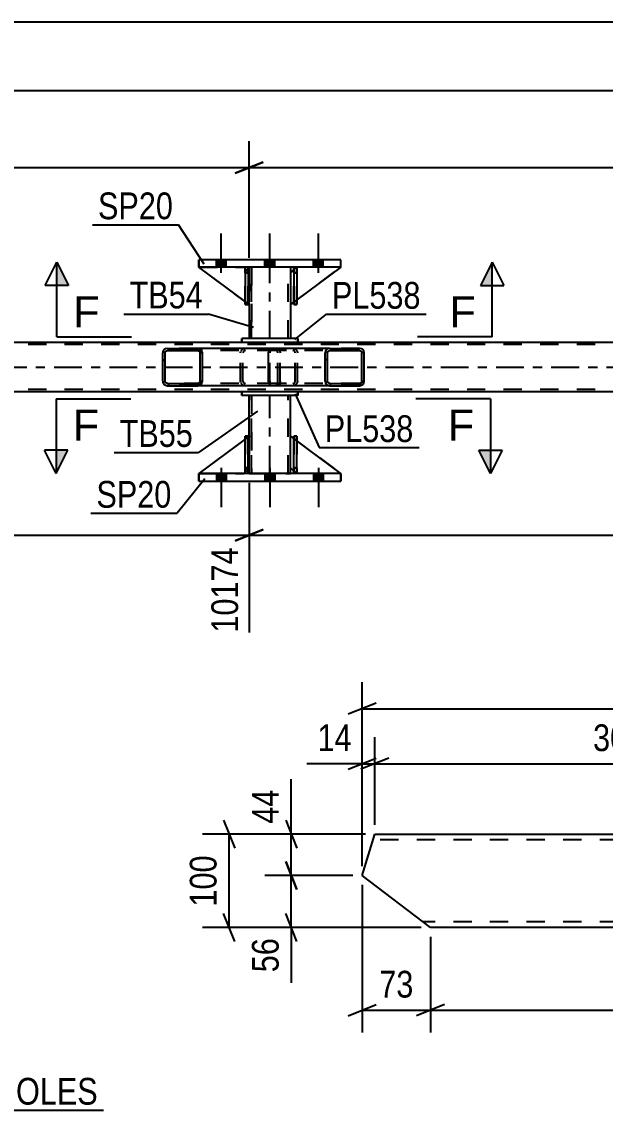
# Model space of a CAD drawing. Header units: millimetres. Extents: x 0 to 841, y 0 to 594.
# Drawn here: x 476.1 to 538.6, y 152.6 to 269.1 of the extents above; entities that cross this region are included whole.
import ezdxf

# ---------------------------------------------------------------- set-up
doc = ezdxf.new("R2010")
doc.units = ezdxf.units.MM
doc.linetypes.add('DXK_LINE_DOT2', pattern=[3.9198, 1.9599, -1.9599])
doc.linetypes.add('DXK_LINE_DOT3', pattern=[5.9187, 2.979, -0.9799, 0.9799, -0.9799])
doc.styles.add('Arial', font='ARIAL.TTF', dxfattribs={"height": 0.2})
doc.styles.add('Arial Narrow', font='ARIALN.TTF', dxfattribs={"height": 0.2})

# ---------------------------------------------------------------- blocks, each defined once
blk = doc.blocks.new('Bolt-103609051-3139 - 3096')
at = {"linetype": 'Continuous'}
for points in [[(496.97, 242.79), (498.01, 242.79), (498.01, 243.59), (496.97, 243.59)], [(496.97, 242.79), (498.01, 242.79), (498.01, 243.59), (496.97, 243.59)], [(496.97, 242.79), (498.01, 242.79), (498.01, 243.59), (496.97, 243.59)], [(502.17, 242.79), (503.21, 242.79), (503.21, 243.59), (502.17, 243.59)], [(502.17, 242.79), (503.21, 242.79), (503.21, 243.59), (502.17, 243.59)], [(507.37, 242.79), (508.41, 242.79), (508.41, 243.59), (507.37, 243.59)], [(507.37, 242.79), (508.41, 242.79), (508.41, 243.59), (507.37, 243.59)], [(507.37, 242.79), (508.41, 242.79), (508.41, 243.59), (507.37, 243.59)]]:
    blk.add_hatch(color=1, dxfattribs=at).paths.add_polyline_path(points)
at = {"color": 1, "linetype": 'Continuous'}
for p, q in [((497.49, 242.19), (497.49, 246.39)), ((497.49, 242.19), (497.49, 246.39)), ((497.49, 242.19), (497.49, 246.39)), ((502.69, 242.19), (502.69, 246.39)), ((502.69, 242.19), (502.69, 246.39)), ((507.89, 242.19), (507.89, 246.39)), ((507.89, 242.19), (507.89, 246.39)), ((507.89, 242.19), (507.89, 246.39)), ((496.97, 242.79), (496.97, 243.59)), ((496.97, 242.79), (496.97, 243.59)), ((496.97, 242.79), (496.97, 243.59)), ((498.01, 242.79), (498.01, 243.59)), ((498.01, 242.79), (498.01, 243.59)), ((498.01, 242.79), (498.01, 243.59)), ((502.17, 242.79), (502.17, 243.59)), ((502.17, 242.79), (502.17, 243.59)), ((503.21, 242.79), (503.21, 243.59)), ((503.21, 242.79), (503.21, 243.59)), ((507.37, 242.79), (507.37, 243.59)), ((507.37, 242.79), (507.37, 243.59)), ((507.37, 242.79), (507.37, 243.59)), ((508.41, 242.79), (508.41, 243.59)), ((508.41, 242.79), (508.41, 243.59)), ((508.41, 242.79), (508.41, 243.59))]:
    blk.add_line(p, q, dxfattribs=at)
blk = doc.blocks.new('Bolt-103609051-3140 - 3096')
at = {"linetype": 'Continuous'}
for points in [[(498.01, 220.71), (496.97, 220.71), (496.97, 219.91), (498.01, 219.91)], [(498.01, 220.71), (496.97, 220.71), (496.97, 219.91), (498.01, 219.91)], [(498.01, 220.71), (496.97, 220.71), (496.97, 219.91), (498.01, 219.91)], [(503.21, 220.71), (502.17, 220.71), (502.17, 219.91), (503.21, 219.91)], [(503.21, 220.71), (502.17, 220.71), (502.17, 219.91), (503.21, 219.91)], [(508.41, 220.71), (507.37, 220.71), (507.37, 219.91), (508.41, 219.91)], [(508.41, 220.71), (507.37, 220.71), (507.37, 219.91), (508.41, 219.91)], [(508.41, 220.71), (507.37, 220.71), (507.37, 219.91), (508.41, 219.91)]]:
    blk.add_hatch(color=1, dxfattribs=at).paths.add_polyline_path(points)
at = {"color": 1, "linetype": 'Continuous'}
for p, q in [((496.97, 220.71), (496.97, 219.91)), ((496.97, 220.71), (496.97, 219.91)), ((496.97, 220.71), (496.97, 219.91)), ((497.49, 221.31), (497.49, 217.11)), ((497.49, 221.31), (497.49, 217.11)), ((497.49, 221.31), (497.49, 217.11)), ((498.01, 220.71), (498.01, 219.91)), ((498.01, 220.71), (498.01, 219.91)), ((498.01, 220.71), (498.01, 219.91)), ((502.17, 220.71), (502.17, 219.91)), ((502.17, 220.71), (502.17, 219.91)), ((502.69, 221.31), (502.69, 217.11)), ((502.69, 221.31), (502.69, 217.11)), ((503.21, 220.71), (503.21, 219.91)), ((503.21, 220.71), (503.21, 219.91)), ((507.37, 220.71), (507.37, 219.91)), ((507.37, 220.71), (507.37, 219.91)), ((507.37, 220.71), (507.37, 219.91)), ((507.89, 221.31), (507.89, 217.11)), ((507.89, 221.31), (507.89, 217.11)), ((507.89, 221.31), (507.89, 217.11)), ((508.41, 220.71), (508.41, 219.91)), ((508.41, 220.71), (508.41, 219.91)), ((508.41, 220.71), (508.41, 219.91))]:
    blk.add_line(p, q, dxfattribs=at)
blk = doc.blocks.new('Part-103609051-3233 - 3096')
at = {"color": 2, "linetype": 'Continuous'}
for p, q in [((500.37, 242.79), (500.05, 242.79)), ((500.05, 242.79), (500.05, 238.79)), ((500.37, 242.79), (500.37, 242.79)), ((500.37, 242.79), (500.37, 238.79)), ((500.37, 238.79), (500.05, 238.79))]:
    blk.add_line(p, q, dxfattribs=at)
at = {"color": 7, "linetype": 'DXK_LINE_DOT2'}
for p, q in [((500.05, 242.19), (500.05, 242.79)), ((500.37, 242.19), (500.37, 242.79)), ((500.37, 242.79), (500.37, 242.79)), ((500.37, 242.19), (500.05, 242.19)), ((500.05, 242.19), (500.05, 238.79)), ((500.37, 238.79), (500.37, 242.19))]:
    blk.add_line(p, q, dxfattribs=at)
blk = doc.blocks.new('Part-103609051-3234 - 3096')
at = {"color": 7, "linetype": 'DXK_LINE_DOT2'}
for p, q in [((500.49, 238.79), (495.09, 242.79)), ((495.09, 242.79), (499.89, 242.79)), ((499.89, 242.79), (500.49, 242.19)), ((500.49, 242.19), (499.89, 242.79)), ((500.49, 242.19), (500.49, 238.79)), ((500.49, 242.19), (500.49, 242.19)), ((500.49, 242.19), (500.49, 238.79))]:
    blk.add_line(p, q, dxfattribs=at)
blk = doc.blocks.new('Part-103609051-3170 - 3096')
at = {"linetype": 'Continuous'}
h = blk.add_hatch(dxfattribs=at)
h.set_pattern_fill('', scale=0.7, style=0, pattern_type=0)
h.set_pattern_definition([(45, (495.4239, 233.815), (-1.57154, 1.57154), [])])
h.paths.add_polyline_path([(495.46, 233.63), (495.42, 233.82), (495.31, 233.97), (495.15, 234.07), (494.95, 234.11), (491.72, 234.11), (491.52, 234.07), (491.36, 233.97), (491.24, 233.82), (491.21, 233.63), (491.21, 230.59), (491.24, 230.41), (491.36, 230.25), (491.52, 230.15), (491.72, 230.11), (494.95, 230.11), (495.15, 230.15), (495.31, 230.25), (495.42, 230.41), (495.46, 230.59)])
h.paths.add_polyline_path([(495.19, 230.5), (495.13, 230.42), (495.05, 230.37), (494.95, 230.35), (491.72, 230.35), (491.62, 230.37), (491.54, 230.42), (491.48, 230.5), (491.46, 230.59), (491.46, 233.63), (491.48, 233.72), (491.54, 233.8), (491.62, 233.85), (491.72, 233.87), (494.95, 233.87), (495.05, 233.85), (495.13, 233.8), (495.19, 233.72), (495.21, 233.63), (495.21, 230.59)])
at = {"color": 2, "linetype": 'Continuous'}
for p, q in [((491.24, 233.82), (491.21, 233.63)), ((491.21, 230.59), (491.21, 233.63)), ((491.46, 233.63), (491.48, 233.72)), ((491.46, 230.59), (491.46, 233.63)), ((491.48, 233.72), (491.54, 233.8)), ((491.72, 234.11), (491.52, 234.07)), ((491.54, 233.8), (491.62, 233.85)), ((491.62, 233.85), (491.72, 233.87)), ((491.72, 234.11), (494.95, 234.11)), ((491.72, 233.87), (494.95, 233.87)), ((502.82, 234.11), (494.95, 234.11)), ((495.15, 234.07), (494.95, 234.11)), ((494.95, 233.87), (495.05, 233.85)), ((495.05, 233.85), (495.13, 233.8)), ((495.13, 233.8), (495.19, 233.72)), ((495.19, 233.72), (495.21, 233.63)), ((495.21, 230.59), (495.21, 233.63)), ((495.46, 233.63), (495.42, 233.82)), ((495.46, 230.59), (495.46, 233.63)), ((491.21, 230.59), (491.24, 230.41)), ((491.48, 230.5), (491.46, 230.59)), ((491.54, 230.42), (491.48, 230.5)), ((491.52, 230.15), (491.72, 230.11)), ((491.62, 230.37), (491.54, 230.42)), ((491.72, 230.35), (491.62, 230.37)), ((491.72, 230.35), (494.95, 230.35)), ((491.72, 230.11), (494.95, 230.11)), ((495.05, 230.37), (494.95, 230.35)), ((494.95, 230.11), (495.15, 230.15)), ((502.82, 230.11), (494.95, 230.11)), ((495.13, 230.42), (495.05, 230.37)), ((495.19, 230.5), (495.13, 230.42)), ((495.21, 230.59), (495.19, 230.5)), ((495.42, 230.41), (495.46, 230.59))]:
    blk.add_line(p, q, dxfattribs=at)
at = {"color": 7, "linetype": 'DXK_LINE_DOT2'}
for p, q in [((494.95, 234.11), (491.72, 234.11)), ((503.3, 233.87), (491.72, 233.87)), ((499.56, 233.63), (499.59, 233.82)), ((499.56, 230.59), (499.56, 233.63)), ((499.83, 233.72), (499.81, 233.63)), ((499.81, 230.59), (499.81, 233.63)), ((499.89, 233.8), (499.83, 233.72)), ((499.87, 234.07), (500.07, 234.11)), ((499.97, 233.85), (499.89, 233.8)), ((500.07, 233.87), (499.97, 233.85)), ((503.3, 234.11), (502.82, 234.11)), ((503.3, 234.11), (503.5, 234.07)), ((503.4, 233.85), (503.3, 233.87)), ((503.48, 233.8), (503.4, 233.85)), ((503.54, 233.72), (503.48, 233.8)), ((503.56, 233.63), (503.54, 233.72)), ((503.56, 230.59), (503.56, 233.63)), ((503.77, 233.82), (503.81, 233.63)), ((503.81, 230.59), (503.81, 233.63)), ((503.3, 230.35), (491.72, 230.35)), ((494.95, 230.11), (491.72, 230.11)), ((499.59, 230.41), (499.56, 230.59)), ((499.81, 230.59), (499.83, 230.5)), ((499.83, 230.5), (499.89, 230.42)), ((500.07, 230.11), (499.87, 230.15)), ((499.89, 230.42), (499.97, 230.37)), ((499.97, 230.37), (500.07, 230.35)), ((503.3, 230.11), (502.82, 230.11)), ((503.3, 230.35), (503.4, 230.37)), ((503.5, 230.15), (503.3, 230.11)), ((503.4, 230.37), (503.48, 230.42)), ((503.48, 230.42), (503.54, 230.5)), ((503.54, 230.5), (503.56, 230.59)), ((503.81, 230.59), (503.77, 230.41))]:
    blk.add_line(p, q, dxfattribs=at)
at = {"color": 2, "linetype": 'Continuous'}
for centre, start, end in [((491.7, 233.61), 110.7583, 155.6801), ((494.97, 233.61), 24.3199, 69.2417), ((491.7, 230.61), 204.3199, 249.2417), ((494.97, 230.61), 290.7583, 335.6801)]:
    blk.add_arc(centre, 0.496, start, end, dxfattribs=at)
at = {"color": 7, "linetype": 'DXK_LINE_DOT2'}
for centre, start, end in [((500.05, 233.61), 110.7583, 155.68), ((503.32, 233.61), 24.32, 69.2417), ((500.05, 230.61), 204.32, 249.2417), ((503.32, 230.61), 290.7583, 335.68)]:
    blk.add_arc(centre, 0.496, start, end, dxfattribs=at)
blk = doc.blocks.new('Part-103609051-3235 - 3096')
at = {"color": 2, "linetype": 'Continuous'}
for p, q in [((500.05, 239.12), (495.09, 242.79)), ((500.05, 242.64), (499.89, 242.79)), ((500.49, 242.19), (500.37, 242.32)), ((500.49, 242.19), (500.49, 242.19)), ((500.49, 238.79), (500.49, 242.19)), ((500.37, 238.88), (500.49, 238.79)), ((500.49, 238.79), (500.49, 238.79))]:
    blk.add_line(p, q, dxfattribs=at)
at = {"color": 7, "linetype": 'DXK_LINE_DOT2'}
for p, q in [((499.89, 242.79), (495.09, 242.79)), ((499.89, 242.79), (500.49, 242.19)), ((500.37, 242.32), (500.05, 242.64)), ((500.49, 242.19), (500.49, 238.79)), ((500.37, 238.88), (500.05, 239.12))]:
    blk.add_line(p, q, dxfattribs=at)
blk = doc.blocks.new('Part-103609051-3236 - 3096')
at = {"color": 7, "linetype": 'DXK_LINE_DOT2'}
for p, q in [((505.49, 242.79), (504.89, 242.19)), ((504.89, 238.79), (510.29, 242.79)), ((510.29, 242.79), (505.49, 242.79)), ((504.89, 242.19), (504.89, 238.79))]:
    blk.add_line(p, q, dxfattribs=at)
blk = doc.blocks.new('Part-103609051-3176 - 3096')
at = {"color": 7, "linetype": 'DXK_LINE_DOT2'}
for p, q in [((768.81, 234.51), (106.7, 234.51)), ((505.69, 234.75), (499.69, 234.75)), ((768.81, 229.71), (106.7, 229.71)), ((505.69, 229.47), (499.69, 229.47))]:
    blk.add_line(p, q, dxfattribs=at)
at = {"color": 2, "linetype": 'Continuous'}
for p, q in [((499.69, 234.75), (250.48, 234.75)), ((669.96, 234.75), (505.69, 234.75)), ((499.69, 229.47), (250.48, 229.47)), ((669.96, 229.47), (505.69, 229.47))]:
    blk.add_line(p, q, dxfattribs=at)
at = {"color": 7, "linetype": 'DXK_LINE_DOT3'}
blk.add_line((106.7, 232.11), (768.81, 232.11), dxfattribs=at)
blk = doc.blocks.new('Part-103609051-3342 - 3096')
at = {"color": 2, "linetype": 'Continuous'}
for p, q in [((505.57, 242.79), (505.25, 242.79)), ((505.25, 242.79), (505.25, 238.79)), ((505.57, 242.79), (505.57, 242.79)), ((505.57, 242.79), (505.57, 238.79)), ((505.57, 238.79), (505.25, 238.79))]:
    blk.add_line(p, q, dxfattribs=at)
at = {"color": 7, "linetype": 'DXK_LINE_DOT2'}
for p, q in [((505.25, 242.19), (505.25, 242.79)), ((505.57, 242.19), (505.57, 242.79)), ((505.57, 242.79), (505.57, 242.79)), ((505.57, 242.19), (505.25, 242.19)), ((505.25, 242.19), (505.25, 238.79)), ((505.57, 238.79), (505.57, 242.19))]:
    blk.add_line(p, q, dxfattribs=at)
blk = doc.blocks.new('Part-103609051-3231 - 3096')
at = {"color": 7, "linetype": 'DXK_LINE_DOT2'}
for p, q in [((500.05, 242.19), (500.05, 242.79)), ((500.05, 242.79), (500.05, 242.79)), ((500.05, 242.79), (500.05, 238.79)), ((500.37, 242.79), (500.05, 242.79)), ((500.37, 242.19), (500.37, 242.79)), ((500.37, 238.79), (500.37, 242.79)), ((500.05, 238.79), (500.05, 242.19)), ((500.05, 242.19), (500.37, 242.19)), ((500.37, 242.19), (500.37, 238.79)), ((500.05, 238.79), (500.37, 238.79))]:
    blk.add_line(p, q, dxfattribs=at)
blk = doc.blocks.new('Part-103609051-3255 - 3096')
at = {"color": 7, "linetype": 'DXK_LINE_DOT2'}
for p, q in [((505.25, 242.19), (505.25, 242.79)), ((505.25, 242.79), (505.25, 242.79)), ((505.25, 242.79), (505.25, 238.79)), ((505.57, 242.79), (505.25, 242.79)), ((505.57, 242.19), (505.57, 242.79)), ((505.57, 238.79), (505.57, 242.79)), ((505.25, 238.79), (505.25, 242.19)), ((505.25, 242.19), (505.57, 242.19)), ((505.57, 242.19), (505.57, 238.79)), ((505.25, 238.79), (505.57, 238.79))]:
    blk.add_line(p, q, dxfattribs=at)
blk = doc.blocks.new('Part-103609051-3276 - 3096')
at = {"color": 2, "linetype": 'Continuous'}
for p, q in [((505.25, 242.54), (504.89, 242.19)), ((510.29, 242.79), (505.57, 239.29)), ((504.89, 242.19), (504.89, 238.79)), ((505.25, 239.05), (504.89, 238.79))]:
    blk.add_line(p, q, dxfattribs=at)
at = {"color": 7, "linetype": 'DXK_LINE_DOT2'}
for p, q in [((505.49, 242.79), (505.25, 242.54)), ((510.29, 242.79), (505.49, 242.79)), ((505.57, 239.29), (505.25, 239.05))]:
    blk.add_line(p, q, dxfattribs=at)
blk = doc.blocks.new('Part-103609051-3278 - 3096')
at = {"color": 7, "linetype": 'DXK_LINE_DOT2'}
for p, q in [((500.37, 224.71), (500.05, 224.71)), ((500.05, 221.31), (500.05, 224.71)), ((500.05, 220.71), (500.05, 224.71)), ((500.37, 224.71), (500.37, 221.31)), ((500.37, 220.71), (500.37, 224.71)), ((500.37, 221.31), (500.05, 221.31)), ((500.05, 220.71), (500.05, 221.31)), ((500.37, 220.71), (500.05, 220.71)), ((500.37, 221.31), (500.37, 220.71)), ((500.37, 220.71), (500.37, 220.71))]:
    blk.add_line(p, q, dxfattribs=at)
blk = doc.blocks.new('Part-103609051-3280 - 3096')
at = {"color": 2, "linetype": 'Continuous'}
for p, q in [((500.05, 220.71), (500.05, 224.71)), ((500.05, 224.71), (500.37, 224.71)), ((500.37, 220.71), (500.37, 224.71)), ((500.05, 220.71), (500.05, 220.71)), ((500.37, 220.71), (500.05, 220.71))]:
    blk.add_line(p, q, dxfattribs=at)
at = {"color": 7, "linetype": 'DXK_LINE_DOT2'}
for p, q in [((500.05, 224.71), (500.05, 221.31)), ((500.37, 221.31), (500.37, 224.71)), ((500.05, 221.31), (500.05, 220.71)), ((500.05, 221.31), (500.37, 221.31)), ((500.37, 220.71), (500.37, 221.31)), ((500.37, 220.71), (500.37, 220.71))]:
    blk.add_line(p, q, dxfattribs=at)
blk = doc.blocks.new('Part-103609051-3281 - 3096')
at = {"color": 7, "linetype": 'DXK_LINE_DOT2'}
for p, q in [((500.49, 224.71), (495.09, 220.71)), ((500.49, 221.31), (500.49, 224.71)), ((500.49, 224.71), (500.49, 221.31)), ((495.09, 220.71), (499.89, 220.71)), ((500.49, 221.31), (499.89, 220.71))]:
    blk.add_line(p, q, dxfattribs=at)
blk = doc.blocks.new('Part-103609051-3285 - 3096')
at = {"linetype": 'Continuous'}
h = blk.add_hatch(dxfattribs=at)
h.set_pattern_fill('', scale=0.7, style=0, pattern_type=0)
h.set_pattern_definition([(45, (512.7682, 233.815), (-1.57154, 1.57154), [])])
h.paths.add_polyline_path([(512.81, 233.63), (512.77, 233.82), (512.66, 233.97), (512.5, 234.07), (512.3, 234.11), (509.12, 234.11), (508.93, 234.07), (508.76, 233.97), (508.65, 233.82), (508.62, 233.63), (508.62, 230.59), (508.65, 230.41), (508.76, 230.25), (508.93, 230.15), (509.12, 230.11), (512.3, 230.11), (512.5, 230.15), (512.66, 230.25), (512.77, 230.41), (512.81, 230.59)])
h.paths.add_polyline_path([(512.54, 230.5), (512.48, 230.42), (512.4, 230.37), (512.3, 230.35), (509.12, 230.35), (509.02, 230.37), (508.94, 230.42), (508.89, 230.5), (508.87, 230.59), (508.87, 233.63), (508.89, 233.72), (508.94, 233.8), (509.02, 233.85), (509.12, 233.87), (512.3, 233.87), (512.4, 233.85), (512.48, 233.8), (512.54, 233.72), (512.56, 233.63), (512.56, 230.59)])
at = {"color": 2, "linetype": 'Continuous'}
for p, q in [((502.55, 233.63), (502.57, 233.82)), ((502.55, 230.59), (502.55, 233.63)), ((502.57, 233.82), (502.63, 233.97)), ((502.63, 233.97), (502.72, 234.07)), ((502.72, 234.07), (502.82, 234.11)), ((509.12, 234.11), (502.82, 234.11)), ((508.65, 233.82), (508.62, 233.63)), ((508.62, 230.59), (508.62, 233.63)), ((508.87, 233.63), (508.89, 233.72)), ((508.87, 230.59), (508.87, 233.63)), ((508.89, 233.72), (508.94, 233.8)), ((509.12, 234.11), (508.93, 234.07)), ((508.94, 233.8), (509.02, 233.85)), ((509.02, 233.85), (509.12, 233.87)), ((509.12, 234.11), (512.3, 234.11)), ((509.12, 233.87), (512.3, 233.87)), ((512.5, 234.07), (512.3, 234.11)), ((512.3, 233.87), (512.4, 233.85)), ((512.4, 233.85), (512.48, 233.8)), ((512.48, 233.8), (512.54, 233.72)), ((512.54, 233.72), (512.56, 233.63)), ((512.56, 230.59), (512.56, 233.63)), ((512.81, 233.63), (512.77, 233.82)), ((512.81, 230.59), (512.81, 233.63)), ((502.57, 230.41), (502.55, 230.59)), ((502.63, 230.25), (502.57, 230.41)), ((502.72, 230.15), (502.63, 230.25)), ((502.82, 230.11), (502.72, 230.15)), ((509.12, 230.11), (502.82, 230.11)), ((508.62, 230.59), (508.65, 230.41)), ((508.89, 230.5), (508.87, 230.59)), ((508.94, 230.42), (508.89, 230.5)), ((508.93, 230.15), (509.12, 230.11)), ((509.02, 230.37), (508.94, 230.42)), ((509.12, 230.35), (509.02, 230.37)), ((509.12, 230.35), (512.3, 230.35)), ((509.12, 230.11), (512.3, 230.11)), ((512.4, 230.37), (512.3, 230.35)), ((512.3, 230.11), (512.5, 230.15)), ((512.48, 230.42), (512.4, 230.37)), ((512.54, 230.5), (512.48, 230.42)), ((512.56, 230.59), (512.54, 230.5)), ((512.77, 230.41), (512.81, 230.59))]:
    blk.add_line(p, q, dxfattribs=at)
at = {"color": 7, "linetype": 'DXK_LINE_DOT2'}
for p, q in [((502.69, 233.72), (502.68, 233.63)), ((502.68, 230.59), (502.68, 233.63)), ((502.72, 233.8), (502.69, 233.72)), ((502.77, 233.85), (502.72, 233.8)), ((502.82, 233.87), (502.77, 233.85)), ((512.3, 233.87), (502.82, 233.87)), ((503.81, 233.87), (503.81, 234.11)), ((505.15, 234.11), (505.35, 234.07)), ((505.25, 233.85), (505.15, 233.87)), ((505.33, 233.8), (505.25, 233.85)), ((505.39, 233.72), (505.33, 233.8)), ((505.4, 233.63), (505.39, 233.72)), ((505.4, 230.59), (505.4, 233.63)), ((505.62, 233.82), (505.66, 233.63)), ((505.66, 230.59), (505.66, 233.63)), ((512.3, 234.11), (509.12, 234.11)), ((502.68, 230.59), (502.69, 230.5)), ((502.69, 230.5), (502.72, 230.42)), ((502.72, 230.42), (502.77, 230.37)), ((502.77, 230.37), (502.82, 230.35)), ((512.3, 230.35), (502.82, 230.35)), ((503.81, 230.11), (503.81, 230.35)), ((505.15, 230.35), (505.25, 230.37)), ((505.35, 230.15), (505.15, 230.11)), ((505.25, 230.37), (505.33, 230.42)), ((505.33, 230.42), (505.39, 230.5)), ((505.39, 230.5), (505.4, 230.59)), ((505.66, 230.59), (505.62, 230.41)), ((512.3, 230.11), (509.12, 230.11))]:
    blk.add_line(p, q, dxfattribs=at)
for centre, start, end in [((505.17, 233.62), 23.8495, 68.8059), ((505.17, 230.61), 291.1941, 336.1505)]:
    blk.add_arc(centre, 0.492, start, end, dxfattribs=at)
at = {"color": 2, "linetype": 'Continuous'}
for centre, start, end in [((509.1, 233.62), 111.194, 156.1505), ((512.32, 233.62), 23.8495, 68.806), ((509.1, 230.61), 203.8495, 248.806), ((512.32, 230.61), 291.194, 336.1505)]:
    blk.add_arc(centre, 0.492, start, end, dxfattribs=at)
blk = doc.blocks.new('Part-103609051-3288 - 3096')
at = {"color": 2, "linetype": 'Continuous'}
for p, q in [((500.05, 224.38), (495.09, 220.71)), ((500.49, 224.71), (500.37, 224.62)), ((500.49, 221.31), (500.49, 224.71)), ((500.05, 220.87), (499.89, 220.71)), ((500.49, 221.31), (500.37, 221.19))]:
    blk.add_line(p, q, dxfattribs=at)
at = {"color": 7, "linetype": 'DXK_LINE_DOT2'}
for p, q in [((500.37, 224.62), (500.05, 224.38)), ((500.49, 224.71), (500.49, 221.31)), ((495.09, 220.71), (499.89, 220.71)), ((500.37, 221.19), (500.05, 220.87))]:
    blk.add_line(p, q, dxfattribs=at)
blk = doc.blocks.new('Part-103609051-3289 - 3096')
at = {"color": 7, "linetype": 'DXK_LINE_DOT2'}
for p, q in [((504.89, 221.31), (504.89, 224.71)), ((504.89, 224.71), (510.29, 220.71)), ((505.49, 220.71), (504.89, 221.31)), ((510.29, 220.71), (505.49, 220.71))]:
    blk.add_line(p, q, dxfattribs=at)
blk = doc.blocks.new('Part-103609051-3290 - 3096')
at = {"color": 2, "linetype": 'Continuous'}
for p, q in [((504.89, 221.31), (504.89, 224.71)), ((505.25, 224.45), (504.89, 224.71)), ((510.29, 220.71), (505.57, 224.21)), ((505.25, 220.96), (504.89, 221.31))]:
    blk.add_line(p, q, dxfattribs=at)
at = {"color": 7, "linetype": 'DXK_LINE_DOT2'}
for p, q in [((505.57, 224.21), (505.25, 224.45)), ((505.49, 220.71), (505.25, 220.96)), ((510.29, 220.71), (505.49, 220.71)), ((510.29, 220.71), (510.29, 220.71)), ((510.29, 220.71), (510.29, 220.71))]:
    blk.add_line(p, q, dxfattribs=at)
blk = doc.blocks.new('Part-103609051-3295 - 3096')
at = {"color": 2, "linetype": 'Continuous'}
for p, q in [((495.09, 219.91), (495.09, 220.71)), ((510.29, 220.71), (495.09, 220.71)), ((510.29, 219.91), (510.29, 220.71)), ((495.09, 219.91), (510.29, 219.91))]:
    blk.add_line(p, q, dxfattribs=at)
at = {"color": 7, "linetype": 'DXK_LINE_DOT2'}
for p, q in [((495.09, 220.71), (495.09, 219.91)), ((510.29, 220.71), (510.29, 219.91))]:
    blk.add_line(p, q, dxfattribs=at)
blk = doc.blocks.new('Part-103609051-3300 - 3096')
at = {"color": 2, "linetype": 'Continuous'}
for p, q in [((510.29, 243.59), (495.09, 243.59)), ((495.09, 242.79), (495.09, 243.59)), ((510.29, 242.79), (510.29, 243.59)), ((510.29, 242.79), (495.09, 242.79))]:
    blk.add_line(p, q, dxfattribs=at)
at = {"color": 7, "linetype": 'DXK_LINE_DOT2'}
for p, q in [((495.09, 243.59), (495.09, 242.79)), ((510.29, 242.79), (510.29, 243.59))]:
    blk.add_line(p, q, dxfattribs=at)
blk = doc.blocks.new('Part-103609051-3313 - 3096')
at = {"color": 7, "linetype": 'DXK_LINE_DOT2'}
for p, q in [((505.57, 224.71), (505.25, 224.71)), ((505.25, 221.31), (505.25, 224.71)), ((505.25, 220.71), (505.25, 224.71)), ((505.57, 224.71), (505.57, 221.31)), ((505.57, 220.71), (505.57, 224.71)), ((505.57, 221.31), (505.25, 221.31)), ((505.25, 220.71), (505.25, 221.31)), ((505.57, 220.71), (505.25, 220.71)), ((505.57, 221.31), (505.57, 220.71)), ((505.57, 220.71), (505.57, 220.71))]:
    blk.add_line(p, q, dxfattribs=at)
blk = doc.blocks.new('Part-103609051-3315 - 3096')
at = {"color": 2, "linetype": 'Continuous'}
for p, q in [((505.25, 220.71), (505.25, 224.71)), ((505.25, 224.71), (505.57, 224.71)), ((505.57, 220.71), (505.57, 224.71)), ((505.25, 220.71), (505.25, 220.71)), ((505.57, 220.71), (505.25, 220.71))]:
    blk.add_line(p, q, dxfattribs=at)
at = {"color": 7, "linetype": 'DXK_LINE_DOT2'}
for p, q in [((505.25, 224.71), (505.25, 221.31)), ((505.57, 221.31), (505.57, 224.71)), ((505.25, 221.31), (505.25, 220.71)), ((505.25, 221.31), (505.57, 221.31)), ((505.57, 220.71), (505.57, 221.31)), ((505.57, 220.71), (505.57, 220.71))]:
    blk.add_line(p, q, dxfattribs=at)
blk = doc.blocks.new('Part-103609051-3326 - 3096')
at = {"color": 2, "linetype": 'Continuous'}
for p, q in [((500.49, 242.79), (500.49, 242.19)), ((504.89, 242.79), (504.89, 242.19)), ((500.49, 238.79), (500.49, 235.15)), ((504.89, 238.79), (504.89, 235.15))]:
    blk.add_line(p, q, dxfattribs=at)
at = {"color": 7, "linetype": 'DXK_LINE_DOT2'}
for p, q in [((504.89, 242.79), (500.49, 242.79)), ((500.49, 242.79), (500.49, 235.15)), ((500.73, 235.15), (500.73, 242.79)), ((500.73, 242.79), (500.73, 235.15)), ((504.65, 235.15), (504.65, 242.79)), ((504.65, 235.15), (504.65, 242.79)), ((504.89, 242.79), (504.89, 235.15)), ((500.49, 242.19), (500.49, 238.79)), ((504.89, 242.19), (504.89, 238.79)), ((504.89, 235.15), (500.49, 235.15))]:
    blk.add_line(p, q, dxfattribs=at)
at = {"color": 7, "linetype": 'DXK_LINE_DOT3'}
blk.add_line((502.69, 235.15), (502.69, 242.79), dxfattribs=at)
blk = doc.blocks.new('Part-103609051-3331 - 3096')
at = {"color": 2, "linetype": 'Continuous'}
for p, q in [((505.69, 235.15), (499.69, 235.15)), ((499.69, 234.75), (499.69, 235.15)), ((499.69, 235.15), (499.69, 235.15)), ((505.69, 234.75), (499.69, 234.75)), ((499.69, 234.75), (499.69, 234.75)), ((505.69, 235.15), (505.69, 234.75)), ((505.69, 235.15), (505.69, 235.15)), ((505.69, 234.75), (505.69, 234.75))]:
    blk.add_line(p, q, dxfattribs=at)
at = {"color": 7, "linetype": 'DXK_LINE_DOT2'}
for p, q in [((505.69, 235.15), (499.69, 235.15)), ((499.69, 235.15), (499.69, 234.75)), ((505.69, 234.75), (499.69, 234.75)), ((505.69, 234.75), (505.69, 235.15))]:
    blk.add_line(p, q, dxfattribs=at)
blk = doc.blocks.new('Part-103609051-3336 - 3096')
at = {"color": 2, "linetype": 'Continuous'}
for p, q in [((505.69, 229.47), (499.69, 229.47)), ((499.69, 229.07), (499.69, 229.47)), ((505.69, 229.07), (499.69, 229.07)), ((505.69, 229.47), (505.69, 229.07)), ((505.69, 229.47), (505.69, 229.47)), ((505.69, 229.07), (505.69, 229.07))]:
    blk.add_line(p, q, dxfattribs=at)
at = {"color": 7, "linetype": 'DXK_LINE_DOT2'}
for p, q in [((499.69, 229.47), (499.69, 229.07)), ((505.69, 229.07), (505.69, 229.47))]:
    blk.add_line(p, q, dxfattribs=at)
blk = doc.blocks.new('Part-103609051-3341 - 3096')
at = {"color": 2, "linetype": 'Continuous'}
for p, q in [((500.49, 224.71), (500.49, 229.07)), ((504.89, 224.71), (504.89, 229.07)), ((500.49, 220.71), (500.49, 221.31)), ((504.89, 220.71), (504.89, 221.31))]:
    blk.add_line(p, q, dxfattribs=at)
at = {"color": 7, "linetype": 'DXK_LINE_DOT2'}
for p, q in [((504.89, 229.07), (500.49, 229.07)), ((500.49, 220.71), (500.49, 229.07)), ((500.73, 220.71), (500.73, 229.07)), ((500.73, 229.07), (500.73, 220.71)), ((504.65, 220.71), (504.65, 229.07)), ((504.65, 220.71), (504.65, 229.07)), ((504.89, 220.71), (504.89, 229.07)), ((500.49, 221.31), (500.49, 224.71)), ((504.89, 221.31), (504.89, 224.71)), ((500.49, 220.71), (504.89, 220.71))]:
    blk.add_line(p, q, dxfattribs=at)
at = {"color": 7, "linetype": 'DXK_LINE_DOT3'}
blk.add_line((502.69, 220.71), (502.69, 229.07), dxfattribs=at)
blk = doc.blocks.new('Part-103609051-17125 - 17124')
at = {"color": 2, "linetype": 'Continuous'}
for p, q in [((512.58, 177.7), (513.95, 182.11)), ((513.95, 182.11), (543.92, 182.11)), ((544.02, 182.11), (568.02, 182.11)), ((568.02, 182.11), (574.31, 177.32)), ((519.92, 172.11), (512.58, 177.7)), ((574.31, 177.32), (572.69, 172.11)), ((543.92, 172.11), (519.92, 172.11)), ((572.69, 172.11), (544.02, 172.11))]:
    blk.add_line(p, q, dxfattribs=at)
at = {"color": 7, "linetype": 'DXK_LINE_DOT2'}
for p, q in [((543.92, 181.51), (513.76, 181.51)), ((568.81, 181.51), (544.02, 181.51)), ((543.92, 172.71), (519.13, 172.71)), ((572.87, 172.71), (544.02, 172.71))]:
    blk.add_line(p, q, dxfattribs=at)
blk = doc.blocks.new('StraightDimension-103609051-3559 - 3096')
at = {"color": 7, "linetype": 'Continuous'}
for p, q in [((500.49, 219.71), (500.49, 203.68)), ((498.99, 213.52), (501.99, 214.72)), ((245.28, 214.12), (500.49, 214.12))]:
    blk.add_line(p, q, dxfattribs=at)
at = {"color": 0, "linetype": 'Continuous'}
blk.add_wipeout([(499.89, 213.42), (495.69, 213.42), (495.69, 203.08), (499.89, 203.08)], dxfattribs=at)
at = {"color": 3, "linetype": 'Continuous', "style": 'Arial Narrow'}
blk.add_text('10174', height=2.863, rotation=90.0002, dxfattribs=at).set_placement((499.29, 203.68))
blk = doc.blocks.new('StraightDimension-103609051-3450 - 3096')
at = {"color": 7, "linetype": 'Continuous'}
for p, q in [((500.49, 243.79), (500.49, 256.3)), ((501.99, 254.05), (498.99, 252.85)), ((500.49, 253.45), (670.76, 253.45))]:
    blk.add_line(p, q, dxfattribs=at)
blk = doc.blocks.new('StraightDimension-103609051-3414 - 3096')
at = {"color": 7, "linetype": 'Continuous'}
blk.add_line((96.48, 261.69), (779.03, 261.69), dxfattribs=at)
blk = doc.blocks.new('StraightDimension-103609051-3435 - 3096')
at = {"color": 7, "linetype": 'Continuous'}
blk.add_line((95.84, 269.06), (779.67, 269.06), dxfattribs=at)
blk = doc.blocks.new('StraightDimension-103609051-3455 - 3096')
at = {"color": 7, "linetype": 'Continuous'}
for p, q in [((500.49, 243.79), (500.49, 256.3)), ((498.99, 252.85), (501.99, 254.05)), ((245.28, 253.45), (500.49, 253.45))]:
    blk.add_line(p, q, dxfattribs=at)
blk = doc.blocks.new('StraightDimension-103609051-3565 - 3096')
at = {"color": 7, "linetype": 'Continuous'}
for p, q in [((500.49, 219.71), (500.49, 203.68)), ((501.99, 214.72), (498.99, 213.52)), ((500.49, 214.12), (670.76, 214.12))]:
    blk.add_line(p, q, dxfattribs=at)
blk = doc.blocks.new('StraightDimension-103609051-17131 - 17124')
at = {"color": 7, "linetype": 'Continuous'}
for p, q in [((512.58, 178.7), (512.58, 198.39)), ((574.31, 178.32), (574.31, 198.39)), ((514.08, 196.14), (511.08, 194.94)), ((572.81, 194.94), (575.81, 196.14)), ((512.58, 195.54), (574.31, 195.54))]:
    blk.add_line(p, q, dxfattribs=at)
at = {"color": 0}
blk.add_wipeout([(547.7, 196.29), (547.7, 200.49), (539.19, 200.49), (539.19, 196.29)], dxfattribs=at)
at = {"color": 3, "style": 'Arial Narrow'}
blk.add_text('3140', height=2.863, dxfattribs=at).set_placement((539.79, 196.89))
blk = doc.blocks.new('StraightDimension-103609051-17284 - 17124')
at = {"color": 7, "linetype": 'Continuous'}
for p, q in [((497.73, 183.61), (498.93, 180.61)), ((512.95, 182.11), (495.48, 182.11)), ((498.33, 172.11), (498.33, 182.11)), ((498.93, 170.61), (497.73, 173.61)), ((518.92, 172.11), (495.48, 172.11))]:
    blk.add_line(p, q, dxfattribs=at)
at = {"color": 0}
blk.add_wipeout([(497.58, 180.45), (493.38, 180.45), (493.38, 173.76), (497.58, 173.76)], dxfattribs=at)
at = {"color": 3, "style": 'Arial Narrow'}
blk.add_text('100', height=2.863, rotation=90.0002, dxfattribs=at).set_placement((496.98, 174.36))
blk = doc.blocks.new('StraightDimension-103609051-17182 - 17124')
at = {"color": 7, "linetype": 'Continuous'}
for p, q in [((519.92, 171.11), (519.92, 160.87)), ((572.69, 171.11), (572.69, 160.87)), ((521.42, 163.87), (518.42, 162.67)), ((519.92, 163.27), (572.69, 163.27)), ((571.19, 162.67), (574.19, 163.87))]:
    blk.add_line(p, q, dxfattribs=at)
at = {"color": 0}
blk.add_wipeout([(550.56, 164.02), (550.56, 168.22), (542.05, 168.22), (542.05, 164.02)], dxfattribs=at)
at = {"color": 3, "style": 'Arial Narrow'}
blk.add_text('3050', height=2.863, dxfattribs=at).set_placement((542.65, 164.62))
blk = doc.blocks.new('StraightDimension-103609051-17143 - 17124')
at = {"color": 7, "linetype": 'Continuous'}
for p, q in [((513.95, 183.11), (513.95, 192.5)), ((568.02, 183.11), (568.02, 192.5)), ((515.45, 190.25), (512.45, 189.05)), ((566.52, 189.05), (569.52, 190.25)), ((513.95, 189.65), (568.02, 189.65))]:
    blk.add_line(p, q, dxfattribs=at)
at = {"color": 0}
blk.add_wipeout([(545.24, 190.4), (545.24, 194.6), (536.73, 194.6), (536.73, 190.4)], dxfattribs=at)
at = {"color": 3, "style": 'Arial Narrow'}
blk.add_text('3063', height=2.863, dxfattribs=at).set_placement((537.33, 191))
blk = doc.blocks.new('StraightDimension-103609051-17183 - 17124')
at = {"color": 7, "linetype": 'Continuous'}
for p, q in [((512.58, 176.7), (512.58, 160.87)), ((519.92, 171.11), (519.92, 160.87)), ((511.08, 162.67), (514.08, 163.87)), ((512.58, 163.27), (519.92, 163.27)), ((521.42, 163.87), (518.42, 162.67))]:
    blk.add_line(p, q, dxfattribs=at)
at = {"color": 0}
blk.add_wipeout([(518.68, 164.02), (518.68, 168.22), (513.82, 168.22), (513.82, 164.02)], dxfattribs=at)
at = {"color": 3, "style": 'Arial Narrow'}
blk.add_text('73', height=2.863, dxfattribs=at).set_placement((514.42, 164.62))
blk = doc.blocks.new('StraightDimension-103609051-17144 - 17124')
at = {"color": 7, "linetype": 'Continuous'}
for p, q in [((512.58, 178.7), (512.58, 192.5)), ((513.95, 183.11), (513.95, 192.5)), ((511.08, 189.05), (514.08, 190.25)), ((515.45, 190.25), (512.45, 189.05)), ((512.58, 189.65), (506.67, 189.65)), ((512.58, 189.65), (506.67, 189.65)), ((512.58, 189.65), (513.95, 189.65))]:
    blk.add_line(p, q, dxfattribs=at)
at = {"color": 0}
blk.add_wipeout([(512.05, 190.4), (512.05, 194.6), (507.2, 194.6), (507.2, 190.4)], dxfattribs=at)
at = {"color": 3, "style": 'Arial Narrow'}
blk.add_text('14', height=2.863, dxfattribs=at).set_placement((507.8, 191))
blk = doc.blocks.new('StraightDimension-103609051-17240 - 17124')
at = {"color": 7, "linetype": 'Continuous'}
for p, q in [((504.99, 182.11), (504.99, 188.01)), ((504.99, 182.11), (504.99, 188.01)), ((504.39, 183.61), (505.59, 180.61)), ((512.95, 182.11), (502.14, 182.11)), ((504.99, 177.7), (504.99, 182.11)), ((505.59, 176.2), (504.39, 179.2)), ((511.58, 177.7), (502.14, 177.7))]:
    blk.add_line(p, q, dxfattribs=at)
at = {"color": 0}
blk.add_wipeout([(504.24, 187.49), (500.04, 187.49), (500.04, 182.63), (504.24, 182.63)], dxfattribs=at)
at = {"color": 3, "style": 'Arial Narrow'}
blk.add_text('44', height=2.863, rotation=90.0002, dxfattribs=at).set_placement((503.64, 183.23))
blk = doc.blocks.new('StraightDimension-103609051-17241 - 17124')
at = {"color": 7, "linetype": 'Continuous'}
for p, q in [((504.39, 179.2), (505.59, 176.2)), ((511.58, 177.7), (502.14, 177.7)), ((504.99, 172.11), (504.99, 177.7)), ((505.59, 170.61), (504.39, 173.61)), ((518.92, 172.11), (502.14, 172.11)), ((504.99, 172.11), (504.99, 166.2)), ((504.99, 172.11), (504.99, 166.2))]:
    blk.add_line(p, q, dxfattribs=at)
at = {"color": 0}
blk.add_wipeout([(504.24, 171.58), (500.04, 171.58), (500.04, 166.73), (504.24, 166.73)], dxfattribs=at)
at = {"color": 3, "style": 'Arial Narrow'}
blk.add_text('56', height=2.863, rotation=90.0002, dxfattribs=at).set_placement((503.64, 167.33))
blk = doc.blocks.new('Mark-103609051-3332 - 3096')
at = {"color": 30, "linetype": 'Continuous'}
for p, q in [((505.42, 229.23), (507.98, 223.48)), ((507.98, 223.48), (518.68, 223.48))]:
    blk.add_line(p, q, dxfattribs=at)
at = {"color": 0}
blk.add_wipeout([(518.08, 224.08), (518.08, 227.08), (508.58, 227.08), (508.58, 224.08)], dxfattribs=at)
blk.add_wipeout([(518.08, 224.08), (518.08, 227.08), (508.58, 227.08), (508.58, 224.08)], dxfattribs=at)
at = {"color": 3, "style": 'Arial Narrow'}
blk.add_text('PL538', height=2.863, dxfattribs=at).set_placement((508.58, 224.08))
blk = doc.blocks.new('Mark-103609051-3291 - 3096')
at = {"color": 30, "linetype": 'Continuous'}
for p in [(495.73, 220.15), (483.51, 216.45)]:
    blk.add_line(p, (492.75, 216.45), dxfattribs=at)
at = {"color": 0}
blk.add_wipeout([(492.15, 217.05), (492.15, 220.05), (484.11, 220.05), (484.11, 217.05)], dxfattribs=at)
blk.add_wipeout([(492.15, 217.05), (492.15, 220.05), (484.11, 220.05), (484.11, 217.05)], dxfattribs=at)
at = {"color": 3, "style": 'Arial Narrow'}
blk.add_text('SP20', height=2.863, dxfattribs=at).set_placement((484.11, 217.05))
blk = doc.blocks.new('Mark-103609051-3296 - 3096')
at = {"color": 30, "linetype": 'Continuous'}
for p in [(483.68, 247.33), (495.67, 243.12)]:
    blk.add_line(p, (492.92, 247.33), dxfattribs=at)
at = {"color": 0}
blk.add_wipeout([(492.32, 247.93), (492.32, 250.93), (484.28, 250.93), (484.28, 247.93)], dxfattribs=at)
blk.add_wipeout([(492.32, 247.93), (492.32, 250.93), (484.28, 250.93), (484.28, 247.93)], dxfattribs=at)
at = {"color": 3, "style": 'Arial Narrow'}
blk.add_text('SP20', height=2.863, dxfattribs=at).set_placement((484.28, 247.93))
blk = doc.blocks.new('Mark-103609051-3322 - 3096')
at = {"color": 30, "linetype": 'Continuous'}
for p in [(487.06, 237.78), (500.95, 236.34)]:
    blk.add_line(p, (496.11, 237.78), dxfattribs=at)
at = {"color": 0}
blk.add_wipeout([(495.51, 238.38), (495.51, 241.38), (487.66, 241.38), (487.66, 238.38)], dxfattribs=at)
blk.add_wipeout([(495.51, 238.38), (495.51, 241.38), (487.66, 241.38), (487.66, 238.38)], dxfattribs=at)
at = {"color": 3, "style": 'Arial Narrow'}
blk.add_text('TB54', height=2.863, dxfattribs=at).set_placement((487.66, 238.38))
blk = doc.blocks.new('Mark-103609051-3327 - 3096')
at = {"color": 30, "linetype": 'Continuous'}
for p, q in [((505.38, 235.06), (508.75, 237.75)), ((508.75, 237.75), (519.45, 237.75))]:
    blk.add_line(p, q, dxfattribs=at)
at = {"color": 0}
blk.add_wipeout([(518.85, 238.35), (518.85, 241.35), (509.35, 241.35), (509.35, 238.35)], dxfattribs=at)
blk.add_wipeout([(518.85, 238.35), (518.85, 241.35), (509.35, 241.35), (509.35, 238.35)], dxfattribs=at)
at = {"color": 3, "style": 'Arial Narrow'}
blk.add_text('PL538', height=2.863, dxfattribs=at).set_placement((509.35, 238.35))
blk = doc.blocks.new('Mark-103609051-3337 - 3096')
at = {"color": 30, "linetype": 'Continuous'}
for p in [(501.38, 227.39), (486, 222.96)]:
    blk.add_line(p, (495.06, 222.96), dxfattribs=at)
at = {"color": 0}
blk.add_wipeout([(494.46, 223.56), (494.46, 226.56), (486.6, 226.56), (486.6, 223.56)], dxfattribs=at)
blk.add_wipeout([(494.46, 223.56), (494.46, 226.56), (486.6, 226.56), (486.6, 223.56)], dxfattribs=at)
at = {"color": 3, "style": 'Arial Narrow'}
blk.add_text('TB55', height=2.863, dxfattribs=at).set_placement((486.6, 223.56))
blk = doc.blocks.new('SectionMark-103609051-3597 - 3096')
at = {"linetype": 'Continuous'}
for points in [[(479.81, 223.21), (481.06, 223.21), (479.81, 220.71)], [(525.09, 223.21), (526.34, 223.21), (526.34, 220.71)]]:
    blk.add_hatch(color=6, dxfattribs=at).paths.add_polyline_path(points)
at = {"color": 6, "linetype": 'Continuous'}
for p, q in [((479.81, 228.71), (487.81, 228.71)), ((479.81, 228.71), (479.81, 220.71)), ((526.34, 228.71), (518.34, 228.71)), ((526.34, 228.71), (526.34, 220.71)), ((479.81, 220.71), (478.56, 223.21)), ((481.06, 223.21), (478.56, 223.21)), ((479.81, 220.71), (481.06, 223.21)), ((525.09, 223.21), (527.59, 223.21)), ((526.34, 220.71), (525.09, 223.21)), ((527.59, 223.21), (526.34, 220.71))]:
    blk.add_line(p, q, dxfattribs=at)
at = {"color": 0, "linetype": 'Continuous'}
for points in [[(484.41, 224.21), (484.41, 227.71), (481.56, 227.71), (481.56, 224.21)], [(524.59, 224.21), (524.59, 227.71), (521.74, 227.71), (521.74, 224.21)]]:
    blk.add_wipeout(points, dxfattribs=at)
at = {"color": 3, "linetype": 'Continuous', "style": 'Arial'}
for p in [(481.56, 224.21), (521.74, 224.21)]:
    blk.add_text('F', height=3.34, dxfattribs=at).set_placement(p)
blk = doc.blocks.new('SectionMark-103609051-3599 - 3096')
at = {"linetype": 'Continuous'}
for points in [[(481.11, 240.85), (479.86, 240.85), (479.86, 243.35)], [(526.53, 240.85), (525.28, 240.85), (526.53, 243.35)]]:
    blk.add_hatch(color=6, dxfattribs=at).paths.add_polyline_path(points)
at = {"color": 6, "linetype": 'Continuous'}
for p, q in [((478.61, 240.85), (479.86, 243.35)), ((479.86, 235.35), (479.86, 243.35)), ((479.86, 243.35), (481.11, 240.85)), ((526.53, 243.35), (525.28, 240.85)), ((526.53, 235.35), (526.53, 243.35)), ((526.53, 243.35), (527.78, 240.85)), ((481.11, 240.85), (478.61, 240.85)), ((525.28, 240.85), (527.78, 240.85)), ((479.86, 235.35), (487.86, 235.35)), ((526.53, 235.35), (518.53, 235.35))]:
    blk.add_line(p, q, dxfattribs=at)
at = {"color": 0, "linetype": 'Continuous'}
for points in [[(484.46, 236.35), (484.46, 239.85), (481.61, 239.85), (481.61, 236.35)], [(524.78, 236.35), (524.78, 239.85), (521.92, 239.85), (521.92, 236.35)]]:
    blk.add_wipeout(points, dxfattribs=at)
at = {"color": 3, "linetype": 'Continuous', "style": 'Arial'}
for p in [(481.61, 236.35), (521.92, 236.35)]:
    blk.add_text('F', height=3.34, dxfattribs=at).set_placement(p)
blk = doc.blocks.new('Mark-103609051-16246 - 15988')
at = {"color": 7, "linetype": 'Continuous'}
for p, q in [((445.86, 168.74), (458.14, 152.56)), ((458.14, 152.56), (484.88, 152.56))]:
    blk.add_line(p, q, dxfattribs=at)
at = {"color": 0}
for points in [[(460.57, 153.16), (460.57, 156.16), (458.74, 156.16), (458.74, 153.16)], [(463.3, 153.16), (463.3, 156.16), (461.47, 156.16), (461.47, 153.16)], [(467.85, 153.16), (467.85, 156.16), (464.2, 156.16), (464.2, 153.16)], [(484.28, 153.16), (484.28, 156.16), (468.75, 156.16), (468.75, 153.16)]]:
    blk.add_wipeout(points, dxfattribs=at)
for points in [[(460.57, 153.16), (460.57, 156.16), (458.74, 156.16), (458.74, 153.16)], [(463.3, 153.16), (463.3, 156.16), (461.47, 156.16), (461.47, 153.16)], [(467.85, 153.16), (467.85, 156.16), (464.2, 156.16), (464.2, 153.16)], [(484.28, 153.16), (484.28, 156.16), (468.75, 156.16), (468.75, 153.16)]]:
    blk.add_wipeout(points, dxfattribs=at)
at = {"color": 3, "style": 'Arial Narrow'}
for s, height, p in [('Ø  HOLES', 2.863, (468.75, 153.16)), ('4', 2.86, (458.74, 153.16)), ('#', 2.86, (461.47, 153.16)), ('18', 2.863, (464.2, 153.16))]:
    blk.add_text(s, height=height, dxfattribs=at).set_placement(p)

msp = doc.modelspace()

# ---------------------------------------------------------------- block references
for name in ['Bolt-103609051-3139 - 3096', 'Part-103609051-3300 - 3096', 'Part-103609051-3234 - 3096', 'Part-103609051-3235 - 3096', 'Part-103609051-3233 - 3096', 'Part-103609051-3231 - 3096', 'Part-103609051-3326 - 3096', 'Part-103609051-3236 - 3096', 'Part-103609051-3276 - 3096', 'Part-103609051-3342 - 3096', 'Part-103609051-3255 - 3096', 'Part-103609051-3176 - 3096', 'Part-103609051-3331 - 3096', 'Part-103609051-3170 - 3096', 'Part-103609051-3285 - 3096', 'Part-103609051-3336 - 3096', 'Part-103609051-3341 - 3096', 'Part-103609051-3281 - 3096', 'Part-103609051-3288 - 3096', 'Part-103609051-3278 - 3096', 'Part-103609051-3280 - 3096', 'Part-103609051-3289 - 3096', 'Part-103609051-3290 - 3096', 'Part-103609051-3313 - 3096', 'Part-103609051-3315 - 3096', 'Part-103609051-3295 - 3096', 'Bolt-103609051-3140 - 3096', 'Part-103609051-17125 - 17124', 'Mark-103609051-16246 - 15988']:
    msp.add_blockref(name, (0, 0))

# ---------------------------------------------------------------- next in the draw order: block references
for name in ['StraightDimension-103609051-3450 - 3096', 'Mark-103609051-3332 - 3096', 'Mark-103609051-3337 - 3096', 'StraightDimension-103609051-3559 - 3096', 'StraightDimension-103609051-17131 - 17124']:
    msp.add_blockref(name, (0, 0))

# ---------------------------------------------------------------- next in the draw order: block references
for name in ['StraightDimension-103609051-3414 - 3096', 'Mark-103609051-3291 - 3096', 'StraightDimension-103609051-3565 - 3096', 'StraightDimension-103609051-17284 - 17124']:
    msp.add_blockref(name, (0, 0))

# ---------------------------------------------------------------- next in the draw order: block references
for name in ['StraightDimension-103609051-3435 - 3096', 'SectionMark-103609051-3597 - 3096', 'StraightDimension-103609051-17143 - 17124', 'StraightDimension-103609051-17182 - 17124']:
    msp.add_blockref(name, (0, 0))

# ---------------------------------------------------------------- next in the draw order: block references
for name in ['StraightDimension-103609051-3455 - 3096', 'Mark-103609051-3322 - 3096', 'Mark-103609051-3327 - 3096', 'StraightDimension-103609051-17144 - 17124', 'StraightDimension-103609051-17183 - 17124']:
    msp.add_blockref(name, (0, 0))

# ---------------------------------------------------------------- next in the draw order: block references
for name in ['Mark-103609051-3296 - 3096', 'StraightDimension-103609051-17240 - 17124']:
    msp.add_blockref(name, (0, 0))

# ---------------------------------------------------------------- next in the draw order: block references
for name in ['SectionMark-103609051-3599 - 3096', 'StraightDimension-103609051-17241 - 17124']:
    msp.add_blockref(name, (0, 0))

doc.saveas('drawing.dxf')
